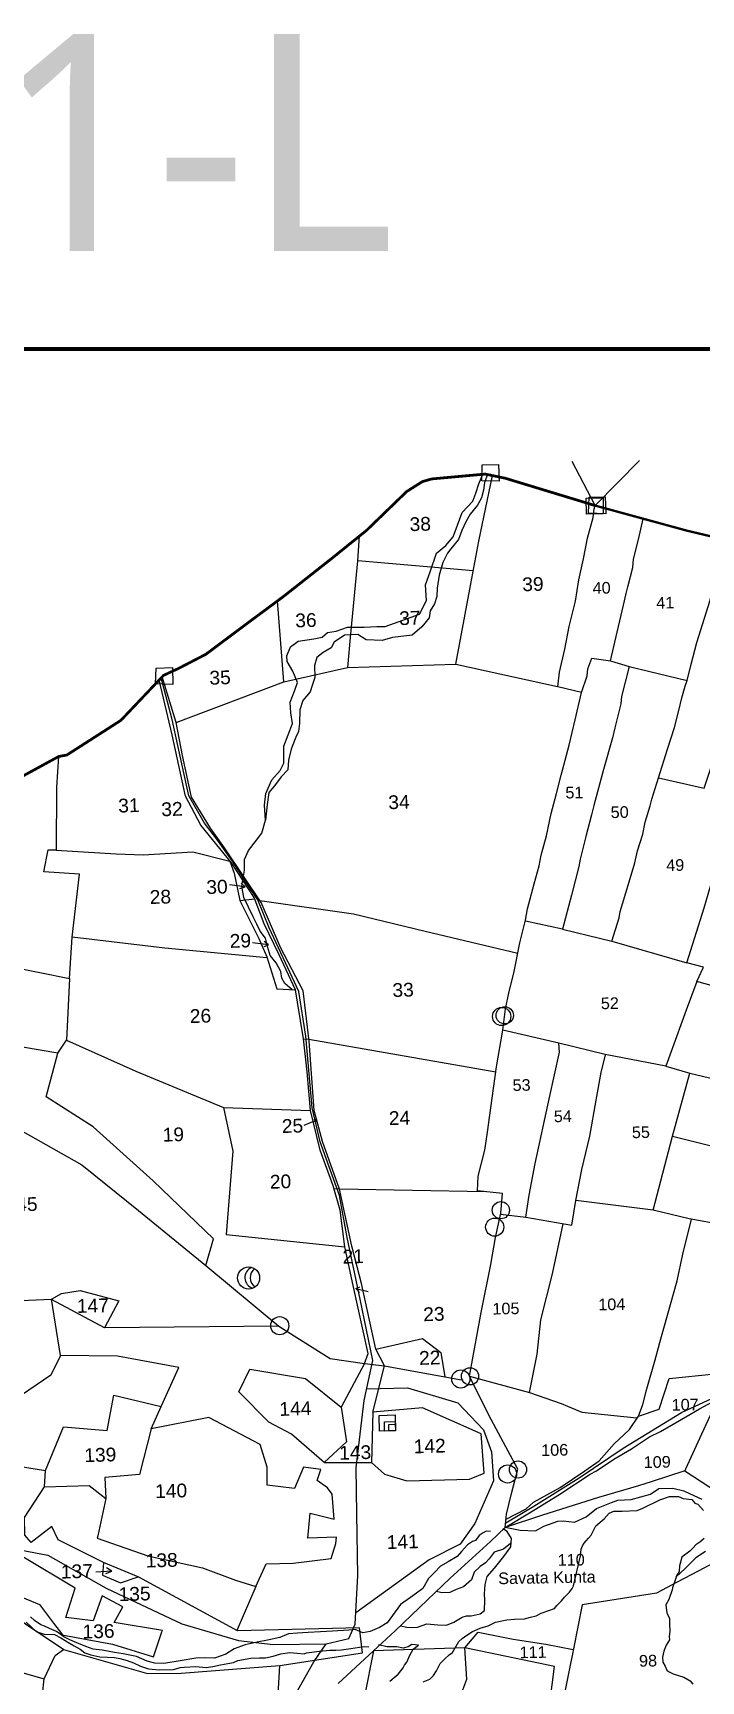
# Model space of a CAD drawing. Header units: millimetres. Extents: x 195514 to 200740, y 1600994 to 1606027.
# Drawn here: x 198009 to 198979, y 1603632 to 1606027 of the extents above; entities that cross this region are included whole.
import ezdxf

# ---------------------------------------------------------------- set-up
doc = ezdxf.new("R2010")
doc.units = ezdxf.units.MM
for name, color, linetype in [('BOUNDRY STONES', 240, 'Continuous'), ('CADAS', 1, 'Continuous'), ('PLOTS', 7, 'Continuous'), ('PLOTS NO', 7, 'Continuous'), ('ROADS', 1, 'Continuous'), ('STREAMS', 4, 'Continuous'), ('VILLAGE BOUNDARY', 5, 'Continuous'), ('VILLAGE BOUNDRY', 5, 'Continuous'), ('wells', 7, 'Continuous')]:
    doc.layers.add(name, color=color, linetype=linetype)
doc.layers.get('0').off()
doc.styles.get("Standard").update_dxf_attribs({"font": 'arial.ttf'})
doc.styles.add('TMS', font='trebuc.ttf')

# ---------------------------------------------------------------- blocks, each defined once
blk = doc.blocks.new('DROP')
h = blk.add_hatch()
h.set_pattern_fill('ANSI31', color=1, scale=10, angle=45)
h.set_pattern_definition([(90, (-324.4107, -25.7687), (-1.25, 0), [])])
h.paths.add_polyline_path([(-9.9, -4.3), (-13.8, 4.1), (13.8, 4.1), (10.2, -4.3)])

msp = doc.modelspace()

# ---------------------------------------------------------------- linework, layer by layer
at = {"layer": 'BOUNDRY STONES', "color": 1}
for points in [[(198825.4, 1605340.3), (198792, 1605404.6)], [(198825.4, 1605340.3), (198889.9, 1605405.8)]]:
    msp.add_lwpolyline(points, dxfattribs=at)
for points in [[(198661.5, 1605399.5), (198685.2, 1605400.2), (198686, 1605375.6), (198660.6, 1605376.5)], [(198812.5, 1605351.1), (198836.9, 1605351.6), (198837.3, 1605328.2), (198812.9, 1605327.7)], [(198816.6, 1605352.4), (198840.2, 1605353.1), (198841, 1605328.5), (198815.7, 1605329.4)], [(198187.5, 1605104), (198211.2, 1605104.8), (198211.9, 1605080.1), (198186.6, 1605081.1)]]:
    msp.add_lwpolyline(points, close=True, dxfattribs=at)
for centre, radius in [((198689.6, 1604597.6), 13.2), ((198694.1, 1604599.2), 12.5), ((198688.5, 1604316), 12.5), ((198679.5, 1604291.4), 13.2), ((198367.2, 1604148.1), 13.2), ((198643.6, 1604074.6), 12.5), ((198630.2, 1604070.6), 13.2), ((198698.2, 1603932.6), 13.2), ((198713.4, 1603939), 12.5)]:
    msp.add_circle(centre, radius, dxfattribs=at)
at = {"layer": 'PLOTS'}
for points in [[(198622.9, 1605109.6), (198643.3, 1605218.7), (198656.5, 1605288.8), (198676.5, 1605383.9)], [(198452.3, 1603628.2), (198503.2, 1603675.6), (198535.1, 1603704.5), (198570, 1603738.7), (198614.7, 1603781), (198673.6, 1603834.4), (198694.9, 1603854.6), (198696.7, 1603874.2), (198703.5, 1603902.1), (198713.2, 1603939.5), (198671.2, 1604018.1), (198642.8, 1604074.7), (198653.3, 1604133.1), (198659.7, 1604167.5), (198673.9, 1604237.1), (198680.7, 1604276.4), (198688.2, 1604311.8), (198690.8, 1604340.1), (198654.3, 1604344.2), (198655.7, 1604365.6), (198665.3, 1604403.4), (198668.8, 1604429.2), (198675.7, 1604479.1), (198682, 1604524.2), (198691.3, 1604577.6), (198695.2, 1604608.9), (198700.4, 1604634), (198707.2, 1604660.8), (198716.1, 1604704.9), (198724.4, 1604737.7), (198727, 1604753.9), (198736.6, 1604790.3), (198744.3, 1604816.6), (198746.9, 1604832.2), (198754.7, 1604860.2), (198761.7, 1604892.9), (198769.1, 1604921.8), (198775.9, 1604948.4), (198787.5, 1604992.1), (198796.6, 1605028.6), (198805.7, 1605068.7), (198771.2, 1605077), (198773.5, 1605098.2), (198781.5, 1605131.4), (198787.8, 1605164.7), (198796.7, 1605201.5), (198801.8, 1605232.4), (198808.7, 1605262.9), (198814.3, 1605292.9), (198822.4, 1605322.8), (198823.9, 1605335.4), (198825.4, 1605340.3)], [(198805.7, 1605068.7), (198813.7, 1605092.6), (198815, 1605102.8), (198820.6, 1605118.4), (198847.6, 1605114.6), (198857.3, 1605156.1), (198866.4, 1605195.4), (198870.4, 1605212.4), (198872.7, 1605222), (198880.3, 1605250.1), (198881.1, 1605262.3), (198888.4, 1605290.9), (198895.3, 1605321.2)], [(198648.3, 1605245.4), (198480.5, 1605260), (198483.3, 1605296.2)], [(198480.1, 1605260), (198469.5, 1605148.3), (198465.5, 1605105.1)], [(198847.6, 1605114.6), (198874.8, 1605106.4), (198958.9, 1605086.2), (198964.6, 1605108), (198973.3, 1605141.4), (198992.5, 1605202.8), (199001, 1605237.9), (199005.2, 1605255.2), (199007, 1605263.6), (199009.9, 1605275.1)], [(198917.5, 1604944.3), (198983.9, 1604929.4), (198992.1, 1604954.3), (199000.9, 1604980.9), (199014.3, 1605020.9), (199028.2, 1605059.1), (199028.5, 1605067.6), (199043.3, 1605109.5), (199055.4, 1605148.1), (199077.8, 1605213)], [(198373, 1605083.9), (198364.1, 1605201.8)], [(198216.7, 1605025.1), (198373, 1605083.9), (198465.5, 1605105.1), (198622.9, 1605109.6), (198770.7, 1605077.2)], [(198874.8, 1605106.4), (198863.7, 1605063), (198862.7, 1605052.1), (198854.1, 1605017.4), (198850.4, 1605002.9), (198837.5, 1604956.5), (198823.6, 1604904.4), (198820, 1604890.8), (198812, 1604859.4), (198803.5, 1604826.2), (198801.9, 1604815.7), (198791.1, 1604774.2), (198778.2, 1604724.5), (198724, 1604736.2)], [(198366.1, 1604147.5), (198440.4, 1604100.6), (198490.1, 1604093.2), (198495.5, 1604107.8), (198473.9, 1604206.7), (198461.7, 1604262.8), (198455, 1604316.2), (198445, 1604351.2), (198426, 1604403.2), (198411.8, 1604460.8), (198407.2, 1604517.2), (198401.6, 1604565), (198393, 1604618.3), (198390.1, 1604636.2), (198366.3, 1604687.1), (198344.4, 1604732.4), (198330.1, 1604770.6), (198296.9, 1604820.9), (198252.7, 1604875.5), (198230.2, 1604918), (198211, 1605007), (198192.1, 1605086.8)], [(198506.6, 1604114.2), (198485.9, 1604209.3), (198472, 1604263.5), (198454, 1604346.8), (198429.4, 1604415.7), (198417.4, 1604460.9), (198409.7, 1604561.6), (198401.1, 1604634.7), (198369, 1604696.8), (198340.1, 1604763.5), (198286.9, 1604842.8), (198266.5, 1604871.5), (198238.9, 1604916.4), (198225.7, 1604977), (198216.7, 1605025.1), (198196.3, 1605091.3)], [(198778.2, 1604724.5), (198849.9, 1604706.9), (198860.5, 1604741.2), (198861.7, 1604750.4), (198873.3, 1604788.7), (198883, 1604820.9), (198887, 1604838.5), (198894.8, 1604862.8), (198898.3, 1604880.2), (198905.2, 1604903.8), (198907.9, 1604913.3), (198917.5, 1604944.3), (198930.5, 1604986), (198940.5, 1605017.9), (198946.8, 1605042.4), (198951.6, 1605060.6), (198956, 1605077.9), (198958.9, 1605086.2)], [(198045.9, 1604975.5), (198043, 1604930.8), (198042.4, 1604839.5), (198129.3, 1604834), (198168.8, 1604832.5), (198241.1, 1604836.9), (198294.9, 1604823.4), (198301.2, 1604806), (198309.2, 1604766.2), (198336.7, 1604711.1), (198348.2, 1604684.1), (198362.9, 1604637.7), (198390.1, 1604636.2)], [(199146, 1604812.3), (199118, 1604743.6), (199092.1, 1604674.7), (199071.9, 1604620.9), (198973.3, 1604648.3), (198982.7, 1604669.2), (198958.7, 1604675.7), (198984, 1604755.4), (199005.7, 1604830), (199021, 1604884.7), (199032.4, 1604916.7)], [(198348.6, 1604682.7), (198200.2, 1604696.7), (198065.5, 1604712.7), (198076.3, 1604804.3), (198024.5, 1604807.8), (198030.7, 1604839.9), (198042.4, 1604839.9)], [(197745.5, 1604813.5), (197859.6, 1604762.4), (197858.2, 1604692.6), (197975.4, 1604670.3), (198061.7, 1604652.8), (198065.5, 1604712.7)], [(198045, 1604544.5), (197970.6, 1604557.1), (197969.4, 1604538.9), (197895.6, 1604562.4), (197904.1, 1604597.8), (197773.4, 1604617.6), (197752.7, 1604650.4), (197688.1, 1604666.3), (197623.8, 1604725), (197614.2, 1604703.1), (197519.9, 1604740.8), (197547.9, 1604793.6)], [(198309.2, 1604766.2), (198330.8, 1604768.7)], [(198338.4, 1604766.1), (198474.4, 1604746.9), (198578.7, 1604721.5), (198713.1, 1604689.8)], [(198849.9, 1604706.9), (198958.7, 1604675.7)], [(198061.7, 1604652.8), (198057.2, 1604563.1), (198158.2, 1604518.3), (198285.7, 1604465.5), (198411.8, 1604460.8)], [(198973.3, 1604648.3), (198957.9, 1604606.6), (198935.7, 1604546.5), (198928, 1604525.4), (198839.9, 1604542.2), (198772.8, 1604558.6), (198691.3, 1604577.6)], [(198928, 1604525.4), (198963, 1604515.4), (199018, 1604501.9), (199082.8, 1604485), (199102, 1604528), (199121, 1604574.8), (199134.4, 1604602.4), (199071.9, 1604620.9)], [(198401.6, 1604565), (198409.3, 1604564.4), (198681.1, 1604517.3)], [(198260, 1604235.5), (198271, 1604274.5), (198183.3, 1604358.8), (198096.3, 1604437), (198028, 1604480.6), (198045, 1604544.5), (198057.2, 1604563.1)], [(198724.7, 1604306.1), (198729.8, 1604337.9), (198738.2, 1604384), (198759.1, 1604480), (198773.4, 1604545.8), (198772.8, 1604558.6)], [(199044.9, 1604288.5), (198962, 1604303.5), (198909.8, 1604316), (198797.6, 1604330.1), (198805.9, 1604375.1), (198817.5, 1604423.8), (198826.7, 1604475.9), (198834.2, 1604516.1), (198840.5, 1604542)], [(198909.8, 1604316), (198937.8, 1604423.4), (198963, 1604515.4)], [(197640.5, 1604265.8), (197691.2, 1604351.5), (197711.7, 1604390.9), (197771.6, 1604416), (197911.2, 1604477.1), (198079.7, 1604382.1), (198162.2, 1604315.5), (198260, 1604235.5), (198366.1, 1604147.5), (198112.4, 1604145.1)], [(198285.7, 1604465.5), (198298.8, 1604401.6), (198289.2, 1604280.6), (198461.7, 1604262.8)], [(198937.8, 1604423.4), (199103.7, 1604382), (199263, 1604342.3)], [(198666.1, 1604342.8), (198454, 1604346.8), (198446.1, 1604347.3)], [(198687.8, 1604310), (198724.7, 1604306.1), (198791.6, 1604294.2), (198797.6, 1604330.1)], [(198729.9, 1604051), (198776.2, 1604034.8), (198806.3, 1604022.6), (198885.8, 1604014), (198888.6, 1604016.7), (198894.9, 1604033.4), (198900.5, 1604056.1), (198912.4, 1604098.5), (198920.9, 1604129), (198930.5, 1604163.2), (198944.4, 1604213.1), (198952.8, 1604252.2), (198965.6, 1604302.9)], [(198642.8, 1604074.7), (198729.9, 1604051), (198741.3, 1604106.9), (198746.6, 1604156.5), (198763.3, 1604223.6), (198779.2, 1604296.4)], [(197960.1, 1603948.4), (198026.7, 1603937.5), (198053, 1604001.2), (198116.5, 1603995.8), (198125.9, 1604047.2), (198195, 1604030.6), (198220.8, 1604087.2), (198131.4, 1604103.6), (198048.7, 1604104.9), (198035.5, 1604186.5), (198050.2, 1604195.1), (198077.3, 1604199.4), (198133.4, 1604184.3), (198112.4, 1604145.1), (198035.5, 1604186.3), (197890.7, 1604180)], [(198955.7, 1603937.2), (199038.2, 1603883.2), (199118.2, 1603939.5), (199152, 1603982.1), (199169.8, 1604004.4), (199201.7, 1604057.6), (199226.2, 1604098.5), (199164.7, 1604144.6), (199096.9, 1604018.9), (199071, 1604025.4)], [(198502.6, 1604022.4), (198519.2, 1604089.6), (198506.6, 1604114.2), (198574.4, 1604129.7), (198601, 1604109.3), (198606.8, 1604073.7)], [(198048.7, 1604104.9), (198034.7, 1604076.4), (197992.1, 1604047.2), (197956.5, 1604026.7), (197869.8, 1604001), (197806.2, 1603981.8), (197777.5, 1603915.3), (197788.9, 1603872.1), (197883.3, 1603842.2)], [(198490.1, 1604093.2), (198456.3, 1604029.7), (198464.1, 1603979.4), (198431.8, 1603949.4), (198384.4, 1603990.4), (198351.2, 1604007.8), (198307.6, 1604051.8), (198323.7, 1604084.7), (198404.5, 1604071.5), (198456.3, 1604029.7)], [(198490.1, 1604093.2), (198519.2, 1604089.6), (198633.9, 1604068.8)], [(198888.6, 1604016.7), (198918.4, 1604026.7), (198933.1, 1604071.3), (198999.3, 1604077.9)], [(198694.9, 1603854.6), (198732.6, 1603877.7), (198774.3, 1603903.3), (198818.2, 1603932.4), (198827.2, 1603937.3), (198852.8, 1603954.3), (198878.4, 1603969.3), (198904.4, 1603986.5), (198920.4, 1603994.5), (198957.4, 1604015.7), (198977.1, 1604027.1), (199002.3, 1604040.9), (198999.4, 1604031.9), (198979.8, 1603990.5), (198956.9, 1603939.7), (198955.7, 1603937.2), (198906.6, 1603921.1), (198888.4, 1603915.2), (198830.4, 1603898.2), (198748.7, 1603872.5), (198694.9, 1603854.6)], [(198332.5, 1603769.1), (198347.6, 1603801.7), (198386.8, 1603802.8), (198441.7, 1603809.5), (198448.6, 1603831.7), (198449.6, 1603840.7), (198407.8, 1603839.1), (198411.4, 1603875.5), (198446.4, 1603866.7), (198443.4, 1603903.4), (198436.4, 1603912.6), (198421.7, 1603923), (198426.7, 1603939.2), (198401.6, 1603942.3), (198388.8, 1603911.6), (198349, 1603916.1), (198348.7, 1603942.3), (198338.5, 1603975.6), (198264, 1604014.6), (198180.6, 1603998), (198195, 1604030.6)], [(198431.8, 1603949.4), (198500.5, 1603949.3), (198519.6, 1603932.1), (198551.7, 1603922.7), (198643, 1603925), (198664.1, 1603933.8), (198659.7, 1603990.8), (198574.5, 1604028.5), (198502.6, 1604022.4), (198500.5, 1603949.3)], [(198696, 1603866.7), (198725.1, 1603882.1), (198735.7, 1603891.5), (198774.6, 1603913), (198810.2, 1603937.2), (198831.5, 1603951.6), (198852.9, 1603976.5), (198875.2, 1603997.3), (198888.6, 1604016.7)], [(198180.6, 1603998), (198163.5, 1603932), (198113.1, 1603927.4), (198114.6, 1603897.1)], [(198487.3, 1603672.7), (198483.1, 1603708.7), (198305.6, 1603704.7), (198162.7, 1603782.6), (198111.3, 1603803.9), (198045.2, 1603837), (198036, 1603856), (198005.9, 1603832.8), (197996.6, 1603843.4), (197996.2, 1603869.1), (198025.3, 1603914.1), (198026.7, 1603937.5)], [(198025.3, 1603914.1), (198090.1, 1603915.6), (198114.6, 1603897.1), (198102.8, 1603842.4), (198102.1, 1603839.2), (198175.6, 1603813.7), (198255.1, 1603796.2), (198302.7, 1603778.4), (198332.5, 1603769.1), (198304.6, 1603705.2)], [(199126.8, 1603875.3), (199095.2, 1603855.1), (198975.2, 1603791.5), (198944.7, 1603775.3), (198914.5, 1603759.3), (198806.8, 1603742.3), (198793.8, 1603678.4), (198777.8, 1603599.3), (198784.1, 1603568), (198788.1, 1603538.2), (198769.5, 1603484.6), (198746.8, 1603482.2), (198752.7, 1603527.2), (198756.8, 1603576.6), (198766.2, 1603652.6), (198635.9, 1603679.6), (198503.2, 1603675.6), (198490.3, 1603609.4), (198477, 1603574.4), (198434, 1603585.3), (198412.1, 1603590.9)], [(197982.4, 1603647), (198024.7, 1603634.8), (198040.8, 1603668.8), (198053, 1603677.6), (198012.8, 1603704), (197922.2, 1603765), (197845.5, 1603817)], [(198050.8, 1603698.8), (198124, 1603685.1), (198183.8, 1603666.7), (198196, 1603703.2), (198196.7, 1603705.1), (198126.8, 1603716.8), (198139.2, 1603739.3), (198109.4, 1603755.6), (198096.2, 1603719.2), (198056.3, 1603724), (198070.2, 1603766.6), (197993.7, 1603812.3), (197949.5, 1603778.8), (197971, 1603763.9), (197986.5, 1603756), (198018.2, 1603742.8), (198038.7, 1603715.5), (198051.4, 1603698.7)], [(198111.3, 1603803.9), (198109.7, 1603785.5), (198135.9, 1603774.1), (198161.5, 1603783.1)], [(198588.7, 1603529.1), (198592.2, 1603535.8), (198620.3, 1603583.8), (198639.2, 1603634.1), (198635.9, 1603679.6), (198655.7, 1603702.6), (198706.3, 1603692.5), (198753.8, 1603685.4), (198793.6, 1603677.3)], [(198020.1, 1603590.4), (198040.1, 1603586.4), (198135.7, 1603555.8), (198149.8, 1603540.2), (198140.6, 1603504.6), (198129.1, 1603436.9), (198180.5, 1603434.9), (198240.8, 1603459.2), (198252.5, 1603506.3), (198261.6, 1603543), (198314.2, 1603532.9), (198346.5, 1603567.1), (198365, 1603612.1), (198367.3, 1603654.3)], [(198053, 1603677.6), (198175.2, 1603642.7), (198223.8, 1603643.2), (198367.3, 1603654.3), (198487.3, 1603672.7)], [(197972.3, 1603579.1), (198020.1, 1603590.4), (198024.7, 1603634.8)]]:
    msp.add_lwpolyline(points, dxfattribs=at)
at = {"layer": 'PLOTS NO', "color": 0}
for points in [[(198317, 1604786.3), (198294.3, 1604789)], [(198309.3, 1604783.5), (198317, 1604786.3), (198311.2, 1604791.6)], [(198351, 1604702), (198327.7, 1604704.5)], [(198344.7, 1604699.5), (198351, 1604702), (198344.7, 1604706.8)], [(198420.6, 1604447.1), (198402.3, 1604439.1)], [(198416.6, 1604448.9), (198420.6, 1604447.1), (198418.2, 1604443.9)], [(198483.1, 1604196.3), (198477.9, 1604202), (198483.4, 1604204.8)], [(198477.9, 1604202), (198495.7, 1604197.9)], [(198123.3, 1603791.1), (198100.2, 1603789.6)], [(198114.7, 1603788), (198123.3, 1603791.1), (198115.6, 1603795.9)]]:
    msp.add_lwpolyline(points, dxfattribs=at)
at = {"layer": 'ROADS'}
for points in [[(197992.2, 1603821.6), (198030.2, 1603814.7), (198114.8, 1603766.7), (198224.7, 1603714.8), (198307.1, 1603690.7), (198357.4, 1603684.8), (198434.5, 1603685.6), (198467.7, 1603693.5), (198476.6, 1603714.1), (198480.4, 1603785.1), (198479.1, 1603874.7), (198478.1, 1603941.6), (198489.6, 1604039.3), (198502.5, 1604097.7), (198483.9, 1604186.8), (198465.2, 1604276.3), (198454, 1604337.6), (198425.9, 1604415.6), (198414.1, 1604464.8), (198405.1, 1604568.8), (198395, 1604634), (198379, 1604668.3), (198351.6, 1604726.7), (198335.2, 1604767.2), (198318.3, 1604792.5), (198298.5, 1604823.3), (198275.9, 1604855.3), (198257.9, 1604878.8), (198235, 1604918.3), (198219.1, 1604991.3), (198210.8, 1605029.3), (198194.9, 1605089.8)], [(198493.3, 1604056.2), (198552.8, 1604057.7), (198625.7, 1604036.2), (198663, 1603996.9), (198674.6, 1603964.7), (198677.9, 1603922.6), (198650.7, 1603860.7), (198629.4, 1603830.5), (198584.4, 1603807.7), (198477.5, 1603730.7)], [(198012.2, 1603251.3), (198013.5, 1603291), (198021.9, 1603319.1), (198041, 1603336.8), (198056.1, 1603362.1), (198065.7, 1603379.4), (198104.7, 1603394), (198130.7, 1603409.4), (198142.5, 1603425.8), (198180.3, 1603429.5), (198233, 1603444.9), (198253.7, 1603464), (198283.1, 1603495.4), (198328.4, 1603535.2), (198382.7, 1603599.3), (198416.8, 1603659.3), (198434.5, 1603685.6)]]:
    msp.add_lwpolyline(points, dxfattribs=at)
at = {"layer": 'ROADS', "color": 1}
msp.add_lwpolyline([(198695.6, 1603861.7), (198736.5, 1603886), (198802.3, 1603927), (198866.1, 1603969.9), (198951, 1604021.9), (199015, 1604051.5)], dxfattribs=at)
at = {"layer": 'STREAMS'}
for points in [[(198385.2, 1604636.5), (198381.3, 1604639.7), (198374.6, 1604645.4), (198370.2, 1604653.3), (198368.8, 1604662.9), (198362.2, 1604675.7), (198353.1, 1604686.2), (198350, 1604698), (198346.4, 1604711.4), (198338.9, 1604721.6), (198333.9, 1604731.8), (198328.6, 1604742.7), (198321.9, 1604756.5), (198315, 1604770.8), (198312.3, 1604787.1), (198316.1, 1604810.3), (198315.8, 1604825.9), (198321.7, 1604839), (198333.6, 1604854), (198341.2, 1604863.9), (198346.5, 1604882.8), (198344.9, 1604904.9), (198347, 1604921.9), (198355.9, 1604941.4), (198367.9, 1604955.1), (198373, 1604965.8), (198372.9, 1604990.7), (198379.3, 1605007.1), (198385.5, 1605023.7), (198383.4, 1605038.8), (198382.3, 1605054.4), (198388.9, 1605071.8), (198393.1, 1605083), (198386.4, 1605099.4), (198378.1, 1605113.7), (198377.6, 1605121.8), (198382.9, 1605134.9), (198393.8, 1605143.3), (198416.7, 1605146.4), (198428.9, 1605149), (198436.8, 1605155.9), (198449, 1605157.5), (198465.7, 1605163.5), (198489.8, 1605163.5), (198508.1, 1605164.4), (198520.4, 1605164.4), (198534.1, 1605169.3), (198570.2, 1605182.5), (198580.3, 1605202.3), (198579, 1605225.2), (198585.5, 1605244.2), (198594.9, 1605271.2), (198608.4, 1605282.1), (198619.1, 1605294.9), (198625.4, 1605311.6), (198632.3, 1605330.1), (198647.6, 1605346.9), (198652.1, 1605358.1), (198656.5, 1605371.9), (198662.2, 1605385.8)], [(198669, 1605385.4), (198664.8, 1605374), (198663.1, 1605362.9), (198660.4, 1605351.6), (198654.4, 1605340.9), (198643.9, 1605327.8), (198637.5, 1605316.6), (198631.6, 1605304), (198626.7, 1605291), (198615.7, 1605277.4), (198610.8, 1605271.3), (198604, 1605257.5), (198598.8, 1605239.2), (198595.9, 1605220.4), (198595.3, 1605208), (198592.1, 1605197.5), (198585.7, 1605187.1), (198584.2, 1605177.1), (198573.6, 1605164.1), (198559.8, 1605152.1), (198530.8, 1605148.3), (198516, 1605144), (198492.9, 1605144.9), (198480.6, 1605152.9), (198461.1, 1605151.9), (198446.1, 1605141.7), (198441.7, 1605133.3), (198430.5, 1605126.6), (198421.1, 1605119.4), (198417.8, 1605107.7), (198418.1, 1605090.4), (198414.7, 1605080.1), (198411.3, 1605069.6), (198400.5, 1605057.1), (198396.3, 1605043.3), (198396, 1605023.5), (198394.4, 1605012), (198390.7, 1605003.8), (198386.2, 1604992.3), (198383.7, 1604986.1), (198380.1, 1604970.3), (198378.9, 1604956.2), (198369.4, 1604945.8), (198359.4, 1604933), (198351.5, 1604923.1), (198349, 1604905.8), (198346.5, 1604882.8)], [(198673.5, 1603848.8), (198667.3, 1603849.5), (198662.7, 1603846.8), (198657, 1603843.3), (198651.6, 1603835.9), (198647, 1603834.3), (198640.1, 1603829.4), (198631.3, 1603819.7), (198625, 1603812.7), (198611.9, 1603805), (198600.9, 1603798.6), (198591.5, 1603789), (198583.2, 1603780.4), (198575.1, 1603766.2), (198565.7, 1603759.3), (198557.2, 1603753.2), (198542.8, 1603742.7), (198531.2, 1603727), (198523.4, 1603716.3), (198512.3, 1603709.2), (198498.7, 1603703.7), (198487.8, 1603701.6), (198476.7, 1603706.5), (198467.8, 1603705.7), (198443.7, 1603704.2), (198426.2, 1603703.2), (198408.7, 1603702.1), (198393.1, 1603701.1), (198379.8, 1603700.3), (198367.2, 1603695), (198349.3, 1603691.2), (198334.5, 1603688), (198316.9, 1603684), (198300.8, 1603678.2), (198289.1, 1603670.4), (198272.6, 1603664.9), (198258.1, 1603665.4), (198245.1, 1603665), (198222.6, 1603661.1), (198199, 1603657.1), (198185.8, 1603657.4), (198174.8, 1603660.6), (198159.2, 1603667.3), (198139.8, 1603671), (198127.1, 1603673.2), (198109.4, 1603676.3), (198096.2, 1603677.8), (198085.3, 1603681.7), (198072.3, 1603687.3), (198062, 1603691.7), (198053.6, 1603695.9), (198047.5, 1603700.4), (198042.9, 1603703.8), (198032.8, 1603708), (198025.3, 1603711.2), (198020.2, 1603713.4), (198010.8, 1603719.7), (198005.3, 1603725)], [(197998.6, 1603717.3), (198013.2, 1603703.7), (198024.8, 1603699.8), (198040.1, 1603699.3), (198049, 1603694.6), (198055.2, 1603690.7), (198059.1, 1603688.2), (198068.6, 1603682.9), (198077.2, 1603678.1), (198084.2, 1603672.7), (198092.6, 1603669.7), (198105.6, 1603666.7), (198116.7, 1603666.3), (198127, 1603666), (198134.8, 1603664.1), (198140.4, 1603662.8), (198145.5, 1603661.2), (198154.7, 1603658.1), (198164.9, 1603653.2), (198176.3, 1603649.2), (198192.5, 1603647.7), (198212.6, 1603648.3), (198222.5, 1603651.4), (198228.5, 1603651.8), (198245.4, 1603652.5), (198260.3, 1603651.1), (198270, 1603652.9), (198281.2, 1603654.9), (198291.7, 1603656.9), (198300.2, 1603658.6), (198306.4, 1603661.3), (198325, 1603664.7), (198338, 1603665.1), (198346.3, 1603665.3), (198357.5, 1603667.7), (198368.9, 1603671.1), (198382, 1603673.1), (198392.4, 1603672.1), (198402.5, 1603671), (198405.9, 1603672.5), (198425.1, 1603674.9), (198439.8, 1603676.2), (198448.8, 1603676.5), (198456.9, 1603677), (198470.7, 1603679), (198482.9, 1603680.8), (198490.8, 1603681.6), (198496.7, 1603681.3)]]:
    msp.add_lwpolyline(points, dxfattribs=at)
at = {"layer": 'STREAMS', "color": 4}
for points in [[(198575.5, 1603630.5), (198585.2, 1603634.5), (198590.7, 1603639.5), (198594.8, 1603646.3), (198600.3, 1603657.2), (198607, 1603664), (198613.3, 1603669.7), (198618.3, 1603673), (198627.3, 1603689.1), (198632.2, 1603693.2), (198639.2, 1603698.1), (198647.2, 1603703.8), (198658.4, 1603708.3), (198669.8, 1603711.9), (198680.7, 1603717.2), (198697, 1603720.5), (198708.4, 1603721.7), (198722.9, 1603722), (198731.7, 1603724.2), (198739.8, 1603726.4), (198747.1, 1603730.2), (198758.2, 1603733.9), (198766.6, 1603737.1), (198769.9, 1603741.6), (198776.3, 1603748), (198780.8, 1603753.6), (198788.3, 1603760.7), (198792.2, 1603766), (198793.8, 1603769.9), (198804, 1603813.5), (198805, 1603823.2), (198807, 1603828.2), (198809.4, 1603832), (198812.3, 1603835.3), (198815.8, 1603839.3), (198819.5, 1603843.8), (198822.3, 1603848.3), (198826.6, 1603857.2), (198838.7, 1603867.2), (198845.6, 1603875.8), (198852.7, 1603878.3), (198864.5, 1603878.6), (198886.6, 1603879.6), (198894.6, 1603882.9), (198919.3, 1603895.1), (198933.5, 1603899.8), (198946.7, 1603899.7), (198953.4, 1603897.1), (198965.9, 1603895.5), (198970.4, 1603890.3), (198974.4, 1603888.6), (198982.7, 1603879.5)], [(198694.5, 1603855.2), (198716.3, 1603850.8), (198738.8, 1603850.1), (198751.1, 1603856.5), (198771.2, 1603864.2), (198779.1, 1603864.3), (198795.5, 1603862.6), (198812.6, 1603870.3), (198827.3, 1603882.6), (198849.4, 1603890.9), (198858.6, 1603894.5), (198877.8, 1603895.4), (198906, 1603903.1), (198917.9, 1603911.5), (198938.5, 1603911.9), (198954.1, 1603907.9), (198962.3, 1603904.2), (198980.2, 1603895.8)], [(198542.6, 1603711.6), (198551.6, 1603709.8), (198558.5, 1603709.4), (198567.3, 1603710.1), (198581, 1603714.8), (198596.9, 1603713.3), (198609.4, 1603712.6), (198620.1, 1603717.2), (198632.1, 1603724.3), (198638.6, 1603726.2), (198645.1, 1603726.3), (198658.4, 1603729.4), (198664.5, 1603734.3), (198665.1, 1603749.2), (198664.6, 1603758.5), (198665.8, 1603771.7), (198668.7, 1603783.6), (198679.4, 1603795.6), (198692.9, 1603812.7), (198702.8, 1603826.6), (198703.7, 1603838.7), (198697.6, 1603849), (198691.1, 1603852.6)], [(198702.5, 1603831.7), (198692.5, 1603823.3), (198678.5, 1603819.1), (198671.3, 1603809.4), (198666.3, 1603803.4), (198658.6, 1603797.9), (198649.7, 1603789.6), (198645.6, 1603778.5), (198634.3, 1603768.4), (198623.3, 1603764.6), (198614.1, 1603760.2), (198602.9, 1603760), (198594.7, 1603761.8)], [(198984, 1603838.8), (198977.3, 1603833.6), (198971.7, 1603829.4), (198967.6, 1603825), (198963.2, 1603820.5), (198951.4, 1603811.5), (198948, 1603799.1), (198947.6, 1603791), (198943.8, 1603784.6), (198942.6, 1603781), (198937.7, 1603767.1), (198937.2, 1603764.3), (198932.5, 1603750.2), (198928.3, 1603742.2), (198929.7, 1603730.2), (198933.3, 1603723.1), (198933.5, 1603714.8), (198933.8, 1603703.7), (198932.9, 1603696.5), (198933.4, 1603691.5), (198928.8, 1603683.5), (198925, 1603674.9), (198923.4, 1603666.4), (198923.9, 1603659.2), (198927.3, 1603653.4), (198929.8, 1603647.2), (198932.1, 1603645.5), (198938.9, 1603642.2), (198954.1, 1603637), (198963.4, 1603631.8), (198967.4, 1603627.2)], [(198985.9, 1603819.7), (198971.5, 1603810.8), (198955.6, 1603794.7), (198943.4, 1603783.5)], [(198526.9, 1603631.2), (198533.5, 1603636.8), (198539.1, 1603641.4), (198543.2, 1603646.4), (198546.3, 1603650.7), (198548.5, 1603654.6), (198551.7, 1603658.9), (198556.4, 1603669.2), (198561, 1603677.9), (198568.8, 1603683.5), (198559.3, 1603684.9), (198553.7, 1603681.4), (198546.3, 1603679.2), (198537.5, 1603681.3), (198530.8, 1603681.2), (198522.9, 1603681.1), (198510.8, 1603684.4)]]:
    msp.add_lwpolyline(points, dxfattribs=at)
at = {"layer": 'VILLAGE BOUNDARY', "color": 5, "const_width": 5.6}
msp.add_lwpolyline([(195516.9, 1605567.9), (200737, 1605567.9), (200737, 1600997.2), (195516.9, 1600997.2)], close=True, dxfattribs=at)
at = {"layer": 'VILLAGE BOUNDRY'}
for points, const_width in [([(197985, 1604942.2), (198045.9, 1604975.5), (198057.9, 1604977.7), (198136.4, 1605028.1), (198198.3, 1605093.4), (198220.6, 1605103.8), (198259.8, 1605124.1), (198326.7, 1605174.1), (198371.9, 1605207.6), (198441.3, 1605262.3), (198493.6, 1605304.5), (198551.6, 1605360.7), (198574.4, 1605375.1), (198587.8, 1605379), (198665.7, 1605386.1), (198694.6, 1605380.1), (198825.4, 1605340.3)], 4.01), ([(198825.4, 1605340.3), (198958.9, 1605303.8), (198994.3, 1605295.4)], 3.38)]:
    msp.add_lwpolyline(points, dxfattribs=dict(at, const_width=const_width))
at = {"layer": 'wells', "color": 0}
for points in [[(198535.4, 1603995.4), (198512.1, 1603994.7), (198511.4, 1604017.7), (198534.7, 1604018.4)], [(198535.4, 1603995.4), (198519.6, 1603995), (198519.2, 1604008.2), (198535, 1604008.7)], [(198535.4, 1603995.4), (198525.9, 1603995.1), (198525.6, 1604004.7), (198535.1, 1604005)]]:
    msp.add_lwpolyline(points, close=True, dxfattribs=at)
msp.add_circle((198321.9, 1604217.5), 16.1, dxfattribs=at)
for centre, start, end in [((198332.6, 1604218.1), 112.9074, 254.3307), ((198340.4, 1604218.1), 126.8313, 237.0949)]:
    msp.add_arc(centre, 16.1, start, end, dxfattribs=at)

# ---------------------------------------------------------------- block references
for p, xscale, yscale, zscale, rotation in [((198835.9, 1604437.6), 0.6999999999999997, 0.6999999999999997, 0.6999999999999997, 117.9223248624015), ((198721, 1604379, 94), 0.6999999999999997, 0.6999999999999997, 0.6999999999999997, 117.9223248624015), ((198686.6, 1604359.9), 0.6999999999999997, 0.6999999999999997, 0.6999999999999997, 117.9223248624015), ((198627.8, 1604309.2, 1), 0.6999999999999998, 0.6999999999999998, 0.6999999999999998, 136.6386518571914), ((198561.4, 1604241.4), 0.6999999999999998, 0.6999999999999998, 0.6999999999999998, 132.7922546426298), ((198525.4, 1604211, 1), 0.7, 0.7, 0.7, 101.2355245389276)]:
    msp.add_blockref('DROP', p, dxfattribs=dict(xscale=xscale, yscale=yscale, zscale=zscale, rotation=rotation))

# ---------------------------------------------------------------- texts
at = {"layer": 'CADAS', "color": 2, "style": 'TMS'}
msp.add_text('A1-L', height=315.69, dxfattribs=at).set_placement((197688.7, 1605710.3))
at = {"layer": 'PLOTS NO'}
for s, height, rotation, p in [('38', 19.98, 1.7427, (198556.1, 1605303.1)), ('39', 19.98, 1.7427, (198719.8, 1605215.7)), ('40', 16.88, 1.0467, (198821.9, 1605212)), ('37', 19.98, 1.7427, (198541, 1605166.5)), ('41', 16.88, 1.0467, (198914.3, 1605190.4)), ('36', 19.98, 1.7427, (198390, 1605163.2)), ('35', 19.98, 1.7427, (198265.3, 1605079.9)), ('51', 16.88, 1.0467, (198782.3, 1604914.5)), ('31', 19.98, 1.7427, (198132.8, 1604894)), ('32', 19.98, 1.7427, (198195.4, 1604888.7)), ('34', 19.98, 1.7427, (198525.2, 1604898.9)), ('50', 16.88, 1.0467, (198848.1, 1604886)), ('49', 16.88, 1.0467, (198928.8, 1604809)), ('28', 19.98, 1.7427, (198178.6, 1604761.1)), ('30', 19.98, 1.7427, (198260.8, 1604775.6)), ('29', 19.98, 1.7427, (198294.8, 1604697.3)), ('33', 19.98, 1.7427, (198531.2, 1604625.9)), ('52', 16.88, 1.0467, (198833.8, 1604608.2)), ('26', 19.98, 1.7427, (198236.8, 1604588)), ('53', 16.88, 1.0467, (198705.6, 1604489.3)), ('25', 19.98, 1.7427, (198370.5, 1604428.2)), ('24', 19.98, 1.7427, (198526, 1604439.7)), ('54', 16.88, 1.0467, (198765.5, 1604443.9)), ('19', 19.98, 1.7427, (198197.4, 1604415.6)), ('55', 16.88, 1.0467, (198878.9, 1604420.7)), ('20', 19.98, 1.7427, (198353.1, 1604347.2)), ('145', 19.98, 1.7427, (197969.1, 1604313.8)), ('21', 19.98, 1.7427, (198458.7, 1604238.3)), ('147', 19.98, 1.7427, (198072.7, 1604166.6)), ('105', 16.88, 1.0467, (198676.3, 1604164.3)), ('104', 16.88, 1.0467, (198830.1, 1604170.4)), ('23', 19.98, 1.7427, (198575.9, 1604154.6)), ('22', 19.98, 1.7427, (198569.9, 1604091.1)), ('144', 19.98, 1.7427, (198366.9, 1604016.9)), ('107', 16.88, 1.0467, (198936.7, 1604024.6)), ('139', 19.98, 1.7427, (198083.5, 1603949.7)), ('143', 19.98, 1.7427, (198453.8, 1603953.1)), ('142', 19.98, 1.7427, (198562.1, 1603962.5)), ('106', 16.88, 1.0467, (198747.1, 1603958.7)), ('109', 16.88, 1.0467, (198896.1, 1603941.2)), ('140', 19.98, 1.7427, (198186.4, 1603897.4)), ('141', 19.98, 1.7427, (198522.8, 1603823.4)), ('137', 19.98, 1.7427, (198049.4, 1603780.4)), ('138', 19.98, 1.7427, (198172.7, 1603796.5)), ('110', 16.88, 1.0467, (198771.1, 1603799)), ('Savata Kunta', 16.883, 1.0467, (198684.7, 1603772.3)), ('135', 19.98, 1.7427, (198133.3, 1603747.6)), ('136', 19.98, 1.7427, (198080.9, 1603693.2)), ('111', 16.88, 1.0467, (198715.8, 1603664.7)), ('98', 16.88, 1.0467, (198889.3, 1603652.4))]:
    msp.add_text(s, height=height, rotation=rotation, dxfattribs=at).set_placement(p)

doc.saveas('drawing.dxf')
